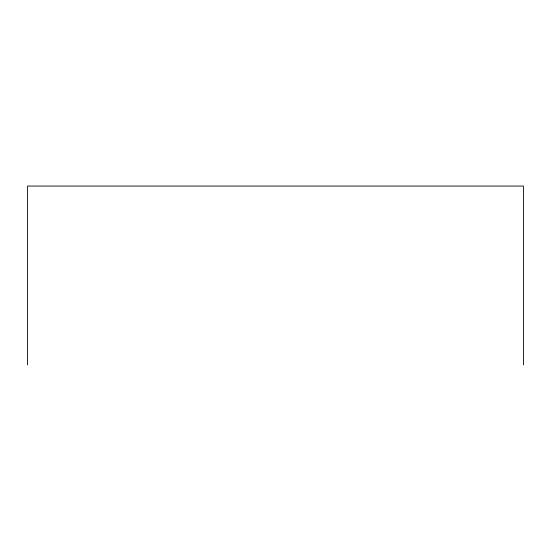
<?xml version="1.0" encoding="UTF-8"?>
<svg xmlns="http://www.w3.org/2000/svg" width="551" height="551" viewBox="0 0 551 551"><rect width="100%" height="100%" fill="white"/><g stroke="black" fill="none" stroke-linecap="round" stroke-linejoin="round"><path stroke-width="0.83" d="M523.45 364.941L523.45 186.059L27.55 186.059L27.55 364.941"/></g></svg>
